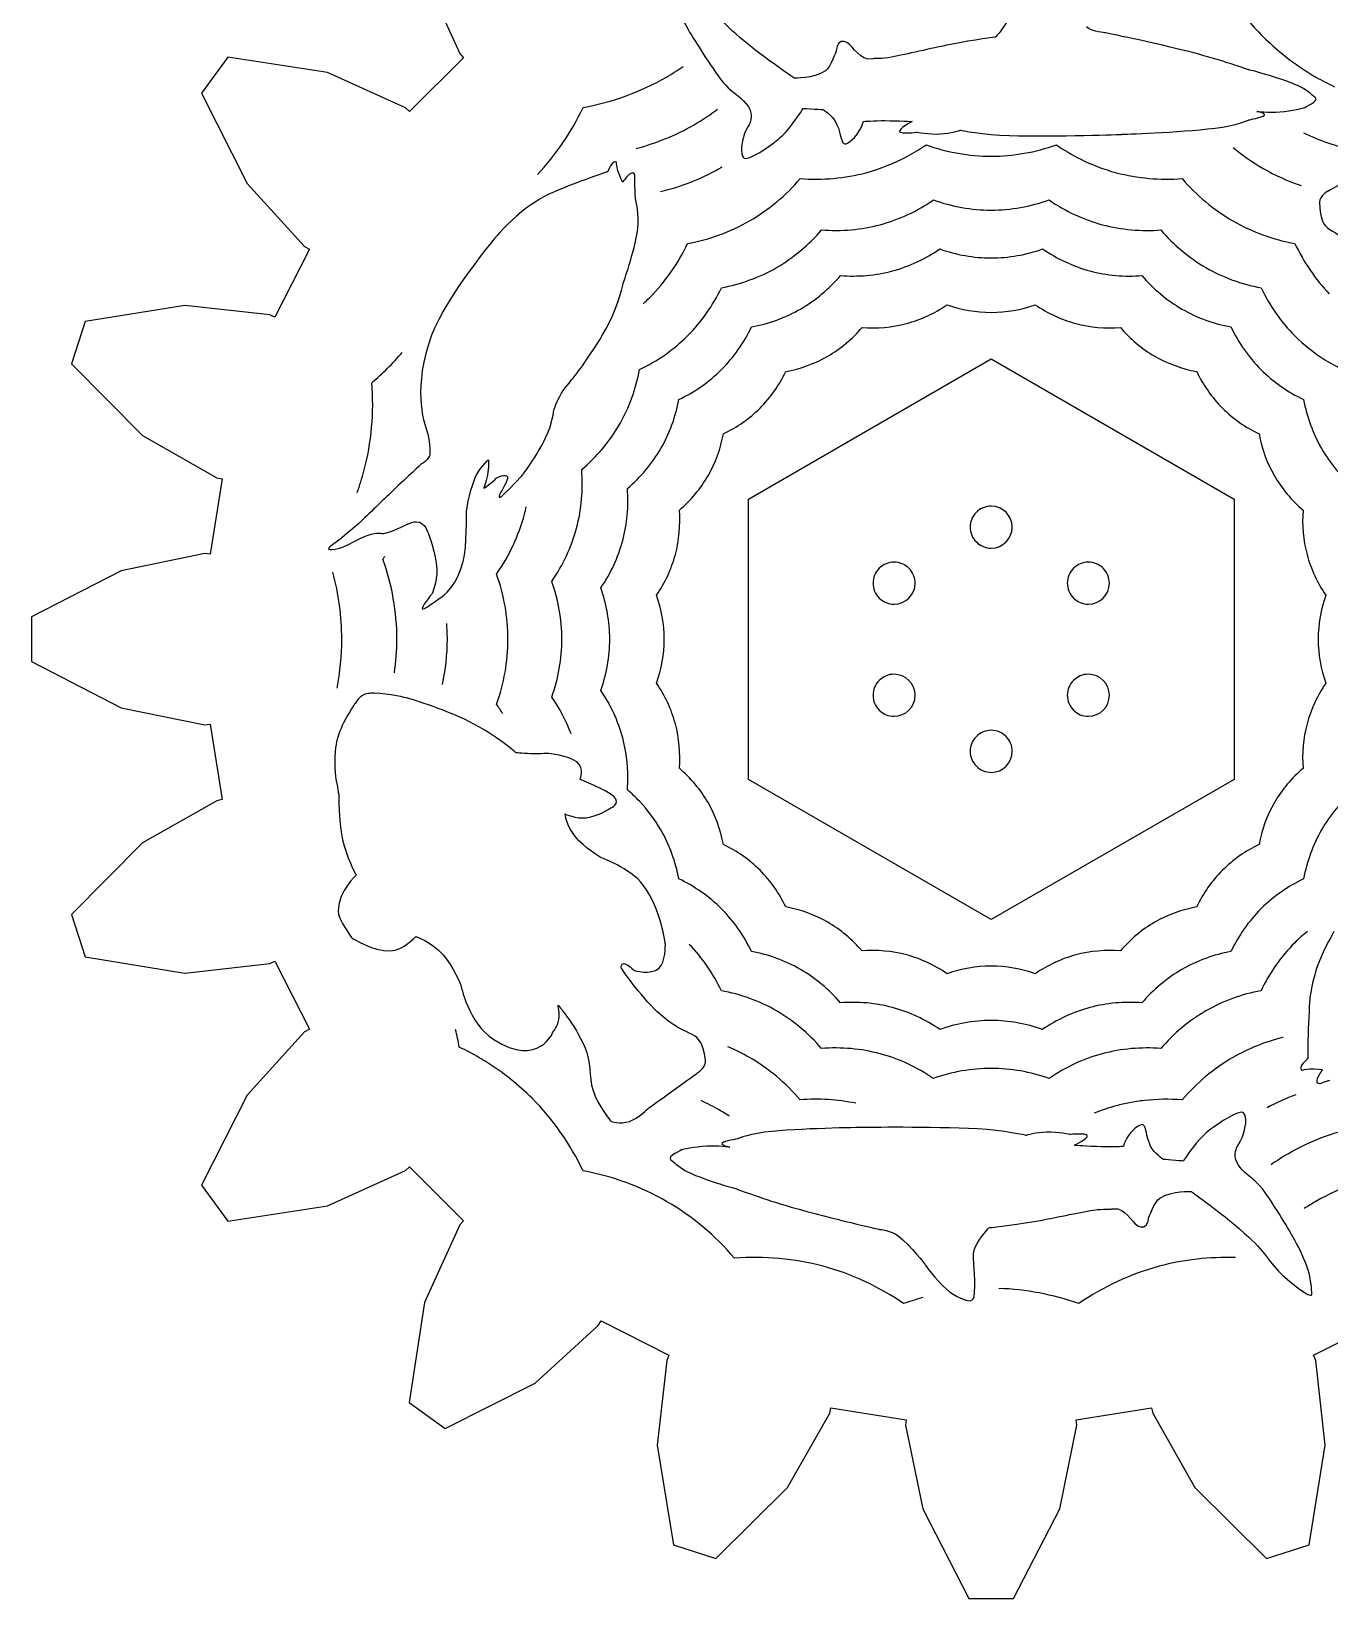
# Model space of a CAD drawing. Extents: x 39 to 360, y -214 to 103.
# Drawn here: x 67.6 to 160.2, y -213.8 to -102 of the extents above; entities that cross this region are included whole.
import ezdxf

# ---------------------------------------------------------------- set-up
doc = ezdxf.new("R2010")
doc.units = 0
doc.layers.add('Cogs_-_Cut', color=7, linetype='CONTINUOUS')
doc.layers.add('Cogs_-_Etch', color=7, linetype='CONTINUOUS')

msp = doc.modelspace()

# ---------------------------------------------------------------- linework, layer by layer
at = {"layer": 'Cogs_-_Cut', "color": 7}
for p, q in [((95.677742, -97.992745), (98.196798, -103.545687)), ((81.655378, -103.805862), (79.78841, -106.376179)), ((88.769912, -104.900574), (81.655378, -103.805862)), ((98.460278, -103.836729), (94.613897, -107.68311)), ((98.196798, -103.545687), (98.460278, -103.836729)), ((94.322855, -107.419631), (88.769912, -104.900574)), ((79.78841, -106.376179), (83.027904, -112.8039)), ((94.613897, -107.68311), (94.322855, -107.419631)), ((83.027904, -112.8039), (87.138868, -117.306778)), ((87.138868, -117.306778), (87.480069, -117.501907)), ((87.480069, -117.501907), (85.010075, -122.348743)), ((78.592827, -121.508692), (71.488213, -122.665693)), ((84.652335, -122.187789), (78.592827, -121.508692)), ((71.488213, -122.665693), (70.506497, -125.687454)), ((85.010075, -122.348743), (84.652335, -122.187789)), ((70.506497, -125.687454), (75.573819, -130.799425)), ((118.789648, -135.333169), (136.110486, -125.333023)), ((136.110486, -125.333023), (153.430772, -135.333169)), ((136.110486, -125.333023), (136.110486, -125.333023)), ((75.573819, -130.799425), (80.875409, -133.811266)), ((81.259604, -133.891742), (80.408529, -139.264991)), ((80.875409, -133.811266), (81.259604, -133.891742)), ((118.789648, -155.332915), (118.789648, -135.333169)), ((136.110486, -135.833123), (136.110486, -135.833123)), ((153.430772, -135.333169), (153.430772, -155.332915)), ((80.018269, -139.221994), (74.045298, -140.448447)), ((80.408529, -139.264991), (80.018269, -139.221994)), ((74.045298, -140.448447), (67.646242, -143.744715)), ((129.182261, -139.83274), (129.182261, -139.83274)), ((143.038711, -139.83274), (143.038711, -139.83274)), ((67.646242, -143.744715), (67.646242, -146.921369)), ((67.646242, -146.921369), (74.045298, -150.217637)), ((129.182261, -147.833079), (129.182261, -147.833079)), ((143.038711, -147.833079), (143.038711, -147.833079)), ((74.045298, -150.217637), (80.018269, -151.44409)), ((80.018269, -151.44409), (80.408529, -151.401097)), ((80.408529, -151.401097), (81.259604, -156.774342)), ((136.110486, -151.832699), (136.110486, -151.832699)), ((136.110486, -165.333061), (118.789648, -155.332915)), ((153.430772, -155.332915), (136.110486, -165.333061)), ((80.875409, -156.854821), (75.573819, -159.86666)), ((81.259604, -156.774342), (80.875409, -156.854821)), ((75.573819, -159.86666), (70.506497, -164.97863)), ((70.506497, -164.97863), (71.488213, -168.000392)), ((71.488213, -168.000392), (78.592827, -169.157393)), ((78.592827, -169.157393), (84.652335, -168.477745)), ((84.652335, -168.477745), (85.010075, -168.316791)), ((85.010075, -168.316791), (87.480069, -173.164178)), ((87.480069, -173.164178), (87.138868, -173.359306)), ((87.138868, -173.359306), (83.027904, -177.86219)), ((83.027904, -177.86219), (79.78841, -184.289914)), ((88.769912, -185.765513), (94.322855, -183.246454)), ((94.322855, -183.246454), (94.613897, -182.982971)), ((94.613897, -182.982971), (98.460278, -186.82935)), ((79.78841, -184.289914), (81.655378, -186.860225)), ((81.655378, -186.860225), (88.769912, -185.765513)), ((98.196798, -187.120405), (95.677742, -192.673353)), ((98.460278, -186.82935), (98.196798, -187.120405)), ((95.677742, -192.673353), (94.58303, -199.787865)), ((103.581067, -198.415362), (108.083945, -194.303836)), ((108.083945, -194.303836), (108.279077, -193.963194)), ((108.279077, -193.963194), (113.12591, -196.432638)), ((159.094509, -196.432638), (163.941345, -193.963194)), ((112.965507, -196.790919), (112.285859, -202.850428)), ((113.12591, -196.432638), (112.965507, -196.790919)), ((159.254912, -196.790919), (159.094509, -196.432638)), ((159.934563, -202.850428), (159.254912, -196.790919)), ((97.153346, -201.65485), (103.581067, -198.415362)), ((94.58303, -199.787865), (97.153346, -201.65485)), ((124.588434, -200.567843), (124.668909, -200.183654)), ((124.668909, -200.183654), (130.042158, -201.034187)), ((142.178264, -201.034187), (147.55151, -200.183654)), ((147.55151, -200.183654), (147.631988, -200.567843)), ((121.576592, -205.869444), (124.588434, -200.567843)), ((130.042158, -201.034187), (129.999161, -201.42498)), ((142.221258, -201.42498), (142.178264, -201.034187)), ((147.631988, -200.567843), (150.643827, -205.869444)), ((129.999161, -201.42498), (131.225617, -207.397395)), ((140.994805, -207.397395), (142.221258, -201.42498)), ((112.285859, -202.850428), (113.44286, -209.955034)), ((158.777562, -209.955034), (159.934563, -202.850428)), ((116.464622, -210.936744), (121.576592, -205.869444)), ((150.643827, -205.869444), (155.755797, -210.936744)), ((131.225617, -207.397395), (134.521883, -213.797009)), ((137.698536, -213.797009), (140.994805, -207.397395)), ((113.44286, -209.955034), (116.464622, -210.936744)), ((155.755797, -210.936744), (158.777562, -209.955034)), ((134.521883, -213.797009), (137.698536, -213.797009))]:
    msp.add_line(p, q, dxfattribs=at)
for points in [[(135.049612, -136.272267), (134.768224, -136.553553), (134.610115, -136.935108), (134.610077, -137.332979)], [(136.110486, -135.833123), (135.712615, -135.833015), (135.331001, -135.990982), (135.049612, -136.272267)], [(137.610342, -137.332979), (137.610262, -136.504665), (136.938801, -135.833203), (136.110486, -135.833123)], [(134.610077, -137.332979), (134.610115, -137.73085), (134.768222, -138.112407), (135.049611, -138.393693)], [(136.110486, -138.832838), (136.938802, -138.832758), (137.610264, -138.161295), (137.610342, -137.332979)], [(135.049611, -138.393693), (135.331, -138.674978), (135.712615, -138.832946), (136.110486, -138.832838)], [(128.121193, -140.272081), (127.839789, -140.553485), (127.681746, -140.935183), (127.681855, -141.333149)], [(129.182261, -139.83274), (128.784295, -139.832632), (128.402597, -139.990676), (128.121193, -140.272081)], [(130.242974, -140.272274), (129.961688, -139.990885), (129.580132, -139.832777), (129.182261, -139.83274)], [(130.682119, -141.333149), (130.682228, -140.935278), (130.52426, -140.553663), (130.242974, -140.272274)], [(141.977642, -140.27208), (141.696237, -140.553484), (141.538194, -140.935182), (141.538302, -141.333149)], [(143.038711, -139.83274), (142.640745, -139.832631), (142.259047, -139.990675), (141.977642, -140.27208)], [(144.099423, -140.272275), (143.818138, -139.990886), (143.436582, -139.832778), (143.038711, -139.83274)], [(144.538567, -141.333149), (144.538676, -140.935278), (144.380708, -140.553664), (144.099423, -140.272275)], [(127.681855, -141.333149), (127.681893, -141.731019), (127.840001, -142.112575), (128.121389, -142.39386)], [(129.182261, -142.833005), (130.010576, -142.832927), (130.68204, -142.161465), (130.682119, -141.333149)], [(141.538302, -141.333149), (141.538341, -141.73102), (141.696449, -142.112575), (141.977838, -142.393861)], [(143.038711, -142.833005), (143.867026, -142.832925), (144.538488, -142.161464), (144.538567, -141.333149)], [(128.121389, -142.39386), (128.402777, -142.675145), (128.784391, -142.833113), (129.182261, -142.833005)], [(141.977838, -142.393861), (142.259227, -142.675146), (142.640841, -142.833113), (143.038711, -142.833005)], [(128.121389, -148.272225), (127.840001, -148.55351), (127.681893, -148.935065), (127.681855, -149.332935)], [(129.182261, -147.833079), (128.784391, -147.832972), (128.402777, -147.99094), (128.121389, -148.272225)], [(130.682119, -149.332935), (130.68204, -148.50462), (130.010576, -147.833157), (129.182261, -147.833079)], [(141.977838, -148.272224), (141.696449, -148.553509), (141.538341, -148.935065), (141.538302, -149.332935)], [(143.038711, -147.833079), (142.640841, -147.832971), (142.259227, -147.990939), (141.977838, -148.272224)], [(144.538567, -149.332935), (144.538488, -148.504621), (143.867026, -147.833159), (143.038711, -147.833079)], [(127.681855, -149.332935), (127.681892, -149.730806), (127.84, -150.112362), (128.121388, -150.393648)], [(129.182261, -150.832794), (130.010578, -150.832716), (130.682041, -150.161252), (130.682119, -149.332935)], [(141.538302, -149.332935), (141.53834, -149.730807), (141.696448, -150.112363), (141.977837, -150.393649)], [(143.038711, -150.832794), (143.867027, -150.832715), (144.538489, -150.161251), (144.538567, -149.332935)], [(128.121388, -150.393648), (128.402776, -150.674934), (128.78439, -150.832902), (129.182261, -150.832794)], [(141.977837, -150.393649), (142.259226, -150.674935), (142.64084, -150.832903), (143.038711, -150.832794)], [(136.110486, -151.832699), (135.71252, -151.83259), (135.330823, -151.990634), (135.049418, -152.272038)], [(137.171197, -152.272233), (136.889912, -151.990845), (136.508356, -151.832737), (136.110486, -151.832699)], [(135.049418, -152.272038), (134.768013, -152.553442), (134.609969, -152.935139), (134.610077, -153.333105)], [(137.610342, -153.333105), (137.61045, -152.935235), (137.452482, -152.553622), (137.171197, -152.272233)], [(134.610077, -153.333105), (134.610115, -153.730976), (134.768222, -154.112533), (135.049611, -154.393819)], [(136.110486, -154.832964), (136.938802, -154.832884), (137.610264, -154.161421), (137.610342, -153.333105)], [(135.049611, -154.393819), (135.331, -154.675104), (135.712615, -154.833072), (136.110486, -154.832964)]]:
    msp.add_open_spline(points, degree=3, dxfattribs=at)
at = {"layer": 'Cogs_-_Etch', "color": 7}
for p, q in [((109.291724, -111.273172), (109.291659, -111.273175)), ((109.868231, -119.899695), (109.868795, -119.899695)), ((132.968774, -121.461913), (132.968774, -121.461913)), ((92.095396, -149.188432), (92.095396, -149.188519)), ((153.966003, -179.08743), (153.966003, -179.087542))]:
    msp.add_line(p, q, dxfattribs=at)
for points in [[(117.883452, -102.138434), (116.616621, -101.020239), (116.200823, -100.108497), (115.247539, -99.336608)], [(113.591687, -99.883414), (113.992519, -101.019056), (114.72168, -102.20899), (114.72168, -102.20899)], [(137.367809, -100.959936), (137.065645, -101.650351), (136.438459, -102.362228), (136.438459, -102.362228)], [(144.229895, -102.059059), (144.229895, -102.059059), (143.397083, -102.005237), (142.909183, -101.643995)], [(154.411082, -101.154102), (155.213346, -102.098079), (156.109949, -102.961671), (157.082276, -103.729315)], [(114.72168, -102.20899), (114.72168, -102.20899), (115.881475, -104.124881), (116.811888, -105.373519)], [(122.067726, -105.295795), (122.067726, -105.295795), (119.595361, -103.646187), (117.883452, -102.138434)], [(125.404784, -102.686894), (125.096626, -102.753857), (125.055864, -103.327959), (125.055864, -103.327959)], [(127.017639, -103.848306), (126.33108, -103.493792), (126.022044, -102.553722), (125.404784, -102.686894)], [(133.205581, -102.893049), (131.751389, -103.17855), (130.093288, -103.603083), (129.008076, -103.795389)], [(136.438459, -102.362228), (136.438459, -102.362228), (134.963591, -102.548444), (133.205581, -102.893049)], [(150.558398, -103.498836), (147.59342, -102.733827), (144.229895, -102.059059), (144.229895, -102.059059)], [(125.055864, -103.327959), (125.055864, -103.327959), (124.689215, -104.503849), (124.281957, -104.77159)], [(127.754064, -103.894607), (127.754061, -103.894607), (127.344946, -104.017896), (127.017639, -103.848306)], [(129.008076, -103.795389), (128.255906, -103.927847), (127.754064, -103.894607), (127.754064, -103.894607)], [(154.464309, -104.697727), (154.464309, -104.697727), (152.471899, -103.992657), (150.558398, -103.498836)], [(157.082276, -103.729315), (157.775168, -104.27635), (158.506513, -104.774661), (159.269574, -105.218613)], [(112.950848, -105.218613), (113.355848, -104.983014), (113.751913, -104.732105), (114.138038, -104.466725)], [(124.281957, -104.77159), (123.399891, -105.353603), (122.067726, -105.295795), (122.067726, -105.295795)], [(158.008625, -105.834885), (156.528863, -105.193394), (154.464309, -104.697727), (154.464309, -104.697727)], [(107.001643, -107.391888), (109.088572, -107.010953), (111.109783, -106.272592), (112.950848, -105.218613)], [(116.811888, -105.373519), (117.287517, -106.009815), (117.865813, -106.416418), (117.865813, -106.416418)], [(159.222951, -106.665016), (158.928136, -106.4627), (158.55558, -106.071297), (158.008625, -105.834885)], [(159.269574, -105.218613), (159.699571, -105.465137), (160.139417, -105.69444), (160.587648, -105.905988)], [(117.865813, -106.416418), (117.865813, -106.416418), (118.614563, -106.938024), (118.885008, -107.510029)], [(158.434162, -107.410258), (158.434162, -107.410258), (159.564832, -106.895598), (159.222951, -106.665016)], [(103.743924, -112.179269), (105.06815, -110.764365), (106.171853, -109.143229), (107.001643, -107.391888)], [(114.916114, -108.622654), (115.497269, -108.28458), (116.058323, -107.912055), (116.595723, -107.508048)], [(118.885008, -107.510029), (119.1195, -108.004985), (118.879504, -108.561747), (118.879504, -108.561747)], [(121.573293, -109.006577), (122.138956, -108.338938), (122.704939, -107.450497), (122.704939, -107.450497)], [(122.704939, -107.450497), (122.704939, -107.450497), (123.140958, -107.479535), (123.500343, -107.50231)], [(123.500343, -107.50231), (123.841648, -107.524211), (124.107231, -107.537588), (124.107231, -107.537588)], [(124.107231, -107.537588), (124.107231, -107.537588), (124.766657, -107.929581), (125.037683, -108.462529)], [(125.037683, -108.462529), (125.59963, -109.566676), (125.230444, -110.603992), (126.359497, -109.528578)], [(126.359497, -109.528578), (126.772289, -109.134619), (126.988985, -108.382601), (126.988985, -108.382601)], [(126.988985, -108.382601), (126.988985, -108.382601), (127.79147, -108.325801), (128.547269, -108.32693)], [(128.547269, -108.32693), (129.50733, -108.330232), (130.467154, -108.39087), (130.467154, -108.39087)], [(130.467154, -108.39087), (130.467154, -108.39087), (129.488274, -108.912024), (129.570325, -109.106349)], [(152.073689, -108.868774), (153.587075, -108.695069), (154.492974, -108.275667), (154.492974, -108.275667)], [(154.492974, -108.275667), (154.492974, -108.275667), (155.46217, -108.087608), (155.587686, -107.950448)], [(155.587686, -107.950448), (155.73666, -107.788704), (155.046392, -107.66988), (155.046392, -107.66988)], [(155.046392, -107.66988), (155.046392, -107.66988), (155.888312, -107.761912), (156.69177, -107.700749)], [(156.69177, -107.700749), (157.578261, -107.631712), (158.434162, -107.410258), (158.434162, -107.410258)], [(110.793138, -110.315693), (112.233002, -109.932986), (113.623104, -109.362874), (114.916114, -108.622654)], [(118.522869, -109.241395), (118.36045, -109.706426), (118.293563, -110.245158), (118.293563, -110.245158)], [(118.879504, -108.561747), (118.879504, -108.561747), (118.651545, -108.87509), (118.522869, -109.241395)], [(120.660482, -109.862614), (120.660482, -109.862614), (121.132642, -109.528214), (121.573293, -109.006577)], [(129.570325, -109.106349), (129.651921, -109.290925), (130.794574, -109.1521), (130.794574, -109.1521)], [(130.794574, -109.1521), (130.794574, -109.1521), (131.644853, -109.314696), (132.489561, -109.277776)], [(132.489561, -109.277776), (133.206792, -109.244502), (133.934849, -109.008782), (133.934849, -109.008782)], [(133.934849, -109.008782), (133.934849, -109.008782), (135.549956, -109.345586), (137.406403, -109.393532)], [(137.406403, -109.393532), (140.811809, -109.480584), (145.455798, -109.303131), (145.455798, -109.303131)], [(145.455798, -109.303131), (145.455798, -109.303131), (149.412647, -109.170723), (152.073689, -108.868774)], [(158.38277, -109.190753), (159.512316, -109.735284), (160.701584, -110.156009), (161.92235, -110.442597)], [(118.293563, -110.245158), (118.293563, -110.245158), (118.260447, -111.089507), (118.611613, -111.032845)], [(118.611613, -111.032845), (119.311812, -110.92073), (120.660482, -109.862614), (120.660482, -109.862614)], [(130.128326, -110.871855), (130.589587, -110.624662), (131.036974, -110.351606), (131.467499, -110.054076)], [(131.467499, -110.054076), (132.9542, -110.585055), (134.531546, -110.861201), (136.11021, -110.866882)], [(136.11021, -110.866882), (137.690087, -110.861717), (139.268705, -110.585456), (140.756561, -110.054076)], [(140.756561, -110.054076), (141.299822, -110.429686), (141.869959, -110.766323), (142.460949, -111.061183)], [(153.358554, -110.234879), (154.0309, -110.794373), (154.749768, -111.297959), (155.50581, -111.737831)], [(109.073927, -111.380662), (108.920418, -111.543631), (108.754223, -111.971565), (108.754223, -111.971565)], [(109.291659, -111.273175), (109.233408, -111.272046), (109.154996, -111.293212), (109.073927, -111.380662)], [(109.387634, -111.296878), (109.387634, -111.296878), (109.349975, -111.274188), (109.291724, -111.273172)], [(109.476932, -111.874551), (109.406868, -111.649684), (109.387634, -111.296878), (109.387634, -111.296878)], [(112.524317, -113.391986), (113.990628, -113.044985), (115.406884, -112.486482), (116.714611, -111.737831)], [(116.714611, -111.737831), (116.784586, -111.697126), (116.854238, -111.655874), (116.923566, -111.614085)], [(127.189938, -112.04122), (128.2095, -111.764467), (129.197176, -111.370863), (130.128326, -110.871855)], [(142.460949, -111.061183), (143.282554, -111.471106), (144.144458, -111.800292), (145.030478, -112.04122)], [(155.50581, -111.737831), (156.367861, -112.232058), (157.277161, -112.643632), (158.216947, -112.966418)], [(106.770399, -112.678774), (105.678701, -113.095046), (104.596407, -113.553553), (104.596407, -113.553553)], [(108.754223, -111.971565), (108.754223, -111.971565), (107.750144, -112.306548), (106.770399, -112.678774)], [(109.824195, -112.715706), (109.824195, -112.715706), (109.608391, -112.29402), (109.476932, -111.874551)], [(110.397462, -112.087871), (110.184669, -112.205304), (109.824198, -112.715706), (109.824195, -112.715706)], [(110.697323, -112.239456), (110.697323, -112.239456), (110.620756, -111.968474), (110.397462, -112.087871)], [(110.695065, -112.987454), (110.686881, -112.67745), (110.697323, -112.239456), (110.697323, -112.239456)], [(118.877472, -115.484125), (120.243078, -114.689712), (121.472175, -113.661339), (122.495062, -112.45732)], [(122.495062, -112.45732), (124.068513, -112.585553), (125.663576, -112.44414), (127.189938, -112.04122)], [(145.030478, -112.04122), (146.557478, -112.445255), (148.153394, -112.587458), (149.727776, -112.459747)], [(149.727776, -112.459747), (150.750137, -113.662697), (151.978391, -114.690214), (153.34295, -115.484125)], [(162.069969, -112.310011), (161.075251, -112.854387), (160.138511, -113.352359), (160.138511, -113.352359)], [(104.596407, -113.553553), (104.596407, -113.553553), (103.527804, -114.090856), (102.630772, -114.818041)], [(110.739716, -113.936647), (110.739716, -113.936647), (110.706411, -113.481823), (110.695065, -112.987454)], [(110.90122, -116.028509), (111.035702, -115.103689), (110.739716, -113.936647), (110.739716, -113.936647)], [(128.184664, -115.753681), (129.539266, -115.385982), (130.830526, -114.786133), (131.985221, -113.98813)], [(131.985221, -113.98813), (133.306134, -114.459898), (134.707588, -114.705248), (136.11021, -114.7103)], [(136.11021, -114.7103), (137.513909, -114.7057), (138.916492, -114.460257), (140.238432, -113.98813)], [(140.238432, -113.98813), (141.392142, -114.785806), (142.682279, -115.385643), (144.035752, -115.753681)], [(160.138511, -113.352359), (160.138511, -113.352359), (159.51088, -113.702741), (159.531623, -114.146109)], [(102.630772, -114.818041), (101.611049, -115.644594), (100.74286, -116.675636), (100.74286, -116.675636)], [(159.531623, -114.146109), (159.645096, -116.765817), (160.351035, -115.410812), (162.5374, -118.027768)], [(109.868795, -119.899695), (109.868795, -119.899695), (110.643233, -117.794537), (110.90122, -116.028509)], [(114.450701, -117.101238), (116.003572, -116.817791), (117.507546, -116.268384), (118.877472, -115.484125)], [(120.799143, -118.812657), (122.01247, -118.106833), (123.104506, -117.193136), (124.01333, -116.123384)], [(124.01333, -116.123384), (125.411315, -116.237317), (126.828513, -116.111671), (128.184664, -115.753681)], [(144.035752, -115.753681), (145.39247, -116.112665), (146.810425, -116.23901), (148.20924, -116.12554)], [(148.20924, -116.12554), (149.117598, -117.194344), (150.20888, -118.107279), (151.421279, -118.812657)], [(153.34295, -115.484125), (154.713745, -116.270023), (156.219009, -116.820695), (157.773359, -117.104876)], [(100.74286, -116.675636), (100.74286, -116.675636), (97.284718, -120.773974), (96.197539, -123.63032)], [(111.739319, -120.961471), (112.852968, -119.840648), (113.77418, -118.529102), (114.450701, -117.101238)], [(157.773359, -117.104876), (158.396796, -118.420723), (159.228031, -119.637787), (160.226192, -120.697842)], [(129.068466, -119.052156), (130.272011, -118.725461), (131.419278, -118.192502), (132.44521, -117.483489)], [(132.44521, -117.483489), (133.618825, -117.902648), (134.864001, -118.120636), (136.11021, -118.125127)], [(136.11021, -118.125127), (137.357378, -118.121034), (138.603555, -117.902964), (139.77808, -117.483489)], [(139.77808, -117.483489), (140.803142, -118.192208), (141.94941, -118.725159), (143.15195, -119.052156)], [(116.866015, -120.249441), (118.245723, -119.997603), (119.581986, -119.509463), (120.799143, -118.812657)], [(122.506526, -121.770015), (123.584549, -121.142901), (124.554813, -120.331091), (125.36229, -119.380632)], [(125.36229, -119.380632), (126.604381, -119.481856), (127.863541, -119.370218), (129.068466, -119.052156)], [(143.15195, -119.052156), (144.357375, -119.371109), (145.617212, -119.483363), (146.86004, -119.382548)], [(146.86004, -119.382548), (147.667108, -120.332166), (148.636694, -121.143296), (149.713896, -121.770015)], [(151.421279, -118.812657), (152.639212, -119.510922), (153.976618, -120.000186), (155.357635, -120.252679)], [(108.80714, -122.860271), (109.572721, -121.402745), (109.868228, -119.899695), (109.868231, -119.899695)], [(114.456989, -123.679212), (115.446452, -122.683374), (116.264938, -121.518081), (116.866015, -120.249441)], [(155.357635, -120.252679), (155.958057, -121.519941), (156.775404, -122.684082), (157.763427, -123.679212)], [(111.28018, -121.39687), (111.436506, -121.255253), (111.589611, -121.110078), (111.739319, -120.961471)], [(119.011991, -123.046583), (120.237845, -122.822826), (121.425098, -122.389118), (122.506526, -121.770015)], [(130.074413, -122.806488), (131.106026, -122.526464), (132.089401, -122.069639), (132.968774, -121.461913)], [(132.968774, -121.461913), (133.974733, -121.821193), (135.042029, -122.008042), (136.110212, -122.011888)], [(136.110212, -122.011888), (137.179217, -122.008389), (138.247374, -121.821464), (139.254111, -121.461913)], [(139.254111, -121.461913), (140.13274, -122.069388), (141.115254, -122.526204), (142.146009, -122.806488)], [(149.713896, -121.770015), (150.796015, -122.390419), (151.984284, -122.82512), (153.211299, -123.049458)], [(106.294702, -126.698936), (106.294702, -126.698936), (107.814951, -124.749514), (108.80714, -122.860271)], [(126.89768, -123.088041), (127.962333, -123.174805), (129.041615, -123.079123), (130.074413, -122.806488)], [(142.146009, -122.806488), (143.179233, -123.079879), (144.259097, -123.176097), (145.324381, -123.089684)], [(96.197539, -123.63032), (94.800434, -127.299511), (95.698688, -129.931811), (95.698688, -129.931811)], [(111.02938, -126.085007), (112.297018, -125.484689), (113.46154, -124.667328), (114.456989, -123.679212)], [(116.871603, -126.093888), (117.750728, -125.209099), (118.477944, -124.173753), (119.011991, -123.046583)], [(124.449874, -125.136091), (125.373898, -124.598562), (126.205553, -123.902723), (126.89768, -123.088041)], [(145.324381, -123.089684), (146.016156, -123.903644), (146.847233, -124.598901), (147.770551, -125.136091)], [(153.211299, -123.049458), (153.744763, -124.175401), (154.470969, -125.209731), (155.348813, -126.093888)], [(157.763427, -123.679212), (158.414901, -124.326356), (159.138866, -124.900331), (159.916822, -125.388152)], [(91.930533, -127.029661), (92.708047, -126.369346), (93.431083, -125.645048), (94.090953, -124.867156)], [(121.454548, -126.230295), (122.505284, -126.038502), (123.522932, -125.666751), (124.449874, -125.136091)], [(147.770551, -125.136091), (148.698085, -125.667865), (149.716606, -126.040469), (150.768335, -126.232759)], [(109.590431, -130.021363), (110.288327, -128.803354), (110.777223, -127.465954), (111.02938, -126.085007)], [(113.826217, -128.231403), (114.952501, -127.698031), (115.987158, -126.971817), (116.871603, -126.093888)], [(119.619923, -128.842278), (120.373462, -128.083885), (120.996792, -127.196443), (121.454548, -126.230295)], [(150.768335, -126.232759), (151.225591, -127.197857), (151.848055, -128.084427), (152.600496, -128.842278)], [(155.348813, -126.093888), (156.233393, -126.972587), (157.268395, -127.699465), (158.395159, -128.233319)], [(159.916822, -125.388152), (160.327763, -125.645832), (160.753769, -125.879476), (161.192117, -126.08716)], [(91.369673, -133.344076), (91.91233, -131.291279), (92.102886, -129.145952), (91.930533, -127.029661)], [(105.466224, -127.785379), (105.771493, -127.281849), (106.294702, -126.698936), (106.294702, -126.698936)], [(104.924931, -128.946791), (104.924931, -128.946791), (105.093369, -128.396037), (105.466224, -127.785379)], [(112.547727, -131.728808), (113.167801, -130.646621), (113.602177, -129.458358), (113.826217, -128.231403)], [(158.395159, -128.233319), (158.619111, -129.459558), (159.053152, -130.647146), (159.672686, -131.728808)], [(104.327412, -130.965893), (104.790282, -130.007836), (104.924931, -128.946791), (104.924931, -128.946791)], [(117.009585, -130.67444), (117.974974, -130.217262), (118.861826, -129.594793), (119.619923, -128.842278)], [(152.600496, -128.842278), (153.358712, -129.595453), (154.245858, -130.218493), (155.211659, -130.676082)], [(95.698688, -129.931811), (95.698688, -129.931811), (96.150249, -131.261137), (96.072966, -132.128957)], [(106.902239, -133.23233), (107.971328, -132.324387), (108.884633, -131.233471), (109.590431, -130.021363)], [(115.913733, -133.672227), (116.445225, -132.744636), (116.817549, -131.726121), (117.009585, -130.67444)], [(155.211659, -130.676082), (155.403618, -131.727148), (155.775654, -132.745084), (156.306687, -133.672227)], [(102.682588, -133.608419), (102.682588, -133.608419), (103.695661, -132.280211), (104.327412, -130.965893)], [(110.159306, -134.58171), (111.109179, -133.775012), (111.920635, -132.805745), (112.547727, -131.728808)], [(159.672686, -131.728808), (160.29971, -132.807168), (161.11152, -133.777786), (162.06207, -134.585529)], [(95.435759, -132.857663), (95.435759, -132.857663), (94.537259, -133.679085), (93.43099, -134.734551)], [(96.072966, -132.128957), (96.034555, -132.540914), (95.435759, -132.857663), (95.435759, -132.857663)], [(99.278282, -133.869695), (99.570526, -133.160033), (100.235743, -132.519769), (100.235743, -132.519769)], [(100.235743, -132.519769), (100.235743, -132.519769), (100.286857, -132.910452), (100.205977, -133.422107)], [(90.882783, -134.871942), (91.066803, -134.369917), (91.229375, -133.86004), (91.369673, -133.344076)], [(98.686276, -136.278504), (98.686276, -136.278504), (98.830723, -134.954136), (99.278282, -133.869695)], [(100.205977, -133.422107), (100.126374, -133.930299), (99.913282, -134.56202), (99.913282, -134.56202)], [(99.913282, -134.56202), (99.913282, -134.56202), (100.182756, -134.386145), (100.44741, -134.169003)], [(100.44741, -134.169003), (100.61137, -134.038314), (100.823339, -133.823944), (100.823339, -133.823944)], [(100.823339, -133.823944), (100.823339, -133.823944), (101.515906, -133.47722), (101.59945, -133.740711)], [(101.59945, -133.740711), (101.674521, -133.978085), (101.140839, -134.825502), (101.140839, -134.825502)], [(101.223521, -135.100559), (101.5213, -134.867923), (102.682588, -133.608419), (102.682588, -133.608419)], [(106.531447, -137.406902), (106.890205, -136.049763), (107.016183, -134.631444), (106.902239, -133.23233)], [(113.866507, -136.117581), (114.680687, -135.426122), (115.376223, -134.595319), (115.913733, -133.672227)], [(156.306687, -133.672227), (156.844136, -134.596538), (157.539975, -135.428498), (158.354736, -136.120852)], [(93.43099, -134.734551), (92.650747, -135.478206), (91.780134, -136.356222), (90.993516, -137.069499)], [(101.140839, -134.825502), (101.140839, -134.825502), (100.782332, -135.452005), (101.223521, -135.100559)], [(109.829862, -138.290762), (110.148616, -137.084962), (110.260542, -135.824801), (110.159306, -134.58171)], [(98.443189, -139.787542), (98.728016, -138.691464), (98.686276, -136.278504), (98.686276, -136.278504)], [(100.831927, -140.686005), (101.729704, -139.387492), (102.404827, -137.935442), (102.81905, -136.412108)], [(102.81905, -136.412108), (102.8656, -136.236015), (102.908667, -136.059008), (102.94824, -135.881225)], [(113.584126, -139.296777), (113.857343, -138.263232), (113.953282, -137.183088), (113.866507, -136.117581)], [(158.354736, -136.120852), (158.268066, -137.18523), (158.363739, -138.264245), (158.636293, -139.296777)], [(90.993516, -137.069499), (89.783161, -138.163054), (88.876299, -138.793699), (88.876299, -138.793699)], [(92.712757, -137.797102), (92.712757, -137.797102), (93.085037, -137.730805), (93.6851, -137.486217)], [(93.6851, -137.486217), (94.112941, -137.31291), (94.720526, -136.935551), (95.111093, -136.944924)], [(95.111093, -136.944924), (95.764491, -136.962534), (95.994141, -137.88585), (95.994141, -137.88585)], [(104.765912, -141.204202), (105.563577, -140.050491), (106.163415, -138.76036), (106.531447, -137.406902)], [(89.632564, -138.832838), (90.106743, -138.710554), (91.003603, -138.142813), (91.680329, -137.905693)], [(91.680329, -137.905693), (92.292647, -137.688641), (92.712757, -137.797102), (92.712757, -137.797102)], [(95.994141, -137.88585), (95.994141, -137.88585), (96.497298, -139.188218), (96.559136, -140.344821)], [(108.261209, -141.66461), (108.969923, -140.639557), (109.502871, -139.493294), (109.829862, -138.290762)], [(88.876299, -138.793699), (88.876299, -138.793699), (88.623668, -139.094308), (89.632564, -138.832838)], [(92.722373, -139.617785), (92.764827, -139.556379), (92.806878, -139.494694), (92.84852, -139.432735)], [(93.720522, -145.33226), (93.714821, -143.38927), (93.375395, -141.447762), (92.722373, -139.617785)], [(97.170985, -142.105402), (97.170985, -142.105402), (98.006383, -141.473258), (98.443189, -139.787542)], [(112.23956, -142.188658), (112.847033, -141.310038), (113.303846, -140.327523), (113.584126, -139.296777)], [(158.636293, -139.296777), (158.916226, -140.328692), (159.373051, -141.312335), (159.980859, -142.191965)], [(89.789852, -145.332193), (89.785139, -143.718319), (89.569682, -142.105377), (89.15319, -140.546186)], [(96.559136, -140.344821), (96.607393, -141.269782), (96.217935, -142.09989), (96.217935, -142.09989)], [(101.643516, -145.332393), (101.638887, -143.752567), (101.362894, -142.173943), (100.831927, -140.686005)], [(105.486999, -145.332461), (105.482906, -143.9288), (105.237669, -142.526218), (104.765912, -141.204202)], [(108.901882, -145.332517), (108.898241, -144.085386), (108.680357, -142.839211), (108.261209, -141.66461)], [(96.217935, -142.09989), (96.217935, -142.09989), (95.311141, -143.181352), (95.560334, -143.17972)], [(95.560334, -143.17972), (95.789112, -143.18291), (97.170985, -142.105402), (97.170985, -142.105402)], [(112.788711, -145.332588), (112.785579, -144.263615), (112.598832, -143.19546), (112.23956, -142.188658)], [(159.980859, -142.191965), (159.621674, -143.197681), (159.434818, -144.264667), (159.430887, -145.332588)], [(97.317642, -145.33232), (97.316513, -144.95927), (97.302007, -144.586279), (97.274208, -144.214277)], [(89.447283, -148.834438), (89.670534, -147.681128), (89.785912, -146.506937), (89.789852, -145.332193)], [(93.542928, -147.733915), (93.658174, -146.938822), (93.717827, -146.135682), (93.720522, -145.33226)], [(96.968968, -148.568556), (97.196427, -147.505685), (97.313993, -146.419284), (97.317642, -145.33232)], [(100.831927, -149.975109), (101.362485, -148.488289), (101.638219, -146.911009), (101.643516, -145.332393)], [(104.765912, -149.457452), (105.237308, -148.136435), (105.482294, -146.735037), (105.486999, -145.332461)], [(108.261209, -148.99752), (108.680038, -147.823814), (108.897705, -146.578689), (108.901882, -145.332517)], [(112.23956, -148.474026), (112.598558, -147.468), (112.78513, -146.400742), (112.788711, -145.332588)], [(159.430887, -145.332588), (159.434386, -146.401598), (159.62131, -147.469749), (159.980859, -148.476478)], [(113.584126, -151.369174), (113.304193, -150.337299), (112.847363, -149.353656), (112.23956, -148.474026)], [(159.980859, -148.476478), (159.373302, -149.35533), (158.916489, -150.338154), (158.636293, -151.369174)], [(91.656075, -149.20836), (91.058176, -149.273279), (90.720664, -149.950294), (90.720664, -149.950294)], [(92.095396, -149.188519), (91.942655, -149.187673), (91.794787, -149.193458), (91.656075, -149.20836)], [(94.467827, -149.539003), (94.467827, -149.539003), (93.164581, -149.194711), (92.095396, -149.188432)], [(98.904558, -151.22407), (96.995014, -150.260843), (94.467827, -149.539003), (94.467827, -149.539003)], [(106.14993, -152.087636), (105.795818, -151.159847), (105.330464, -150.274482), (104.765912, -149.457452)], [(109.829862, -152.375181), (109.503275, -151.171314), (108.97031, -150.02375), (108.261209, -148.99752)], [(90.720664, -149.950294), (90.720664, -149.950294), (90.283758, -150.565064), (89.919198, -151.301876)], [(101.266411, -150.644295), (101.128028, -150.41714), (100.983138, -150.193947), (100.831927, -149.975109)], [(89.919198, -151.301876), (89.668172, -151.803715), (89.44019, -152.51124), (89.44019, -152.51124)], [(102.216811, -153.441055), (102.216811, -153.441055), (100.865525, -152.212079), (98.904558, -151.22407)], [(113.865683, -154.545879), (113.952443, -153.48123), (113.856764, -152.401941), (113.584126, -151.369174)], [(158.636293, -151.369174), (158.363169, -152.402449), (158.267233, -153.482319), (158.353912, -154.547555)], [(89.44019, -152.51124), (89.44019, -152.51124), (89.250847, -153.362699), (89.294118, -154.530343)], [(110.194494, -155.16118), (110.191954, -154.222046), (110.069562, -153.283205), (109.829862, -152.375181)], [(103.465864, -153.51051), (102.913716, -153.50385), (102.216811, -153.441055), (102.216811, -153.441055)], [(104.486716, -153.47854), (104.486716, -153.47854), (104.041826, -153.520727), (103.465864, -153.51051)], [(106.555424, -154.092593), (105.971636, -153.619764), (104.486716, -153.47854), (104.486716, -153.47854)], [(106.787487, -155.342197), (106.787487, -155.342197), (107.11675, -154.548825), (106.555424, -154.092593)], [(89.294118, -154.530343), (89.318953, -155.204354), (89.582955, -156.47062), (89.582955, -156.47062)], [(109.18803, -156.562588), (108.650354, -156.054024), (106.787487, -155.342197), (106.787487, -155.342197)], [(110.158344, -156.081312), (110.183292, -155.775281), (110.195301, -155.468215), (110.194494, -155.16118)], [(115.913733, -156.993716), (115.376212, -156.069673), (114.680371, -155.238001), (113.865683, -154.545879)], [(158.353912, -154.547555), (157.539662, -155.239245), (156.844119, -156.070333), (156.306687, -156.993716)], [(89.582955, -156.47062), (89.582955, -156.47062), (89.527278, -158.114034), (89.842577, -159.655543)], [(108.946047, -157.388861), (108.946047, -157.388861), (109.72977, -157.079292), (109.18803, -156.562588)], [(111.01806, -156.895588), (110.746365, -156.609002), (110.459306, -156.336994), (110.158344, -156.081312)], [(162.06111, -156.083287), (161.111153, -156.890234), (160.299691, -157.859831), (159.672686, -158.937133)], [(107.223498, -158.071264), (108.085314, -157.956907), (108.946047, -157.388861), (108.946047, -157.388861)], [(112.547727, -158.937133), (112.119193, -158.200437), (111.604405, -157.514067), (111.01806, -156.895588)], [(117.007945, -159.988207), (116.816059, -158.937765), (116.44431, -157.92041), (115.913733, -156.993716)], [(156.306687, -156.993716), (155.775279, -157.921037), (155.40296, -158.939286), (155.210832, -159.99066)], [(106.447937, -159.428908), (105.811156, -158.647423), (105.714823, -157.801168), (105.714823, -157.801168)], [(105.714823, -157.801168), (105.714823, -157.801168), (106.479727, -158.161388), (107.223498, -158.071264)], [(89.842577, -159.655543), (90.069633, -160.758197), (90.808308, -162.16357), (90.808308, -162.16357)], [(108.261988, -160.913332), (108.261988, -160.913332), (107.079184, -160.204025), (106.447937, -159.428908)], [(113.824306, -162.430694), (113.600439, -161.205161), (113.166734, -160.018253), (112.547727, -158.937133)], [(159.672686, -158.937133), (159.052714, -160.018975), (158.618343, -161.206939), (158.394194, -162.433558)], [(111.285954, -162.87676), (110.37007, -161.64725), (108.261988, -160.913332), (108.261988, -160.913332)], [(119.619923, -161.823651), (118.861594, -161.069829), (117.97415, -160.44622), (117.007945, -159.988207)], [(155.210832, -159.99066), (154.245383, -160.448091), (153.358528, -161.070843), (152.600496, -161.823651)], [(90.808308, -162.16357), (90.808308, -162.16357), (89.571299, -163.280767), (89.52563, -164.685381)], [(121.452087, -164.433193), (120.99483, -163.468078), (120.372367, -162.581516), (119.619923, -161.823651)], [(152.600496, -161.823651), (151.847031, -162.58179), (151.223709, -163.468972), (150.765868, -164.434824)], [(112.866842, -167.094108), (112.866839, -167.094108), (112.600568, -164.63744), (111.285954, -162.87676)], [(116.871603, -164.572024), (115.98689, -163.692574), (114.951541, -162.965014), (113.824306, -162.430694)], [(158.394194, -162.433558), (157.267842, -162.967218), (156.233182, -163.69376), (155.348813, -164.572024)], [(89.52563, -164.685381), (89.502403, -165.384708), (90.534905, -166.662591), (90.534905, -166.662591)], [(119.00912, -167.616476), (118.475656, -166.490511), (117.74945, -165.456212), (116.871603, -164.572024)], [(124.449874, -165.529022), (123.522286, -164.997553), (122.503763, -164.625217), (121.452087, -164.433193)], [(150.765868, -164.434824), (149.71509, -164.626851), (148.697436, -164.998916), (147.770551, -165.529838)], [(155.348813, -164.572024), (154.469773, -165.456508), (153.742568, -166.491567), (153.20842, -167.618387)], [(93.267829, -167.574301), (94.158923, -167.549663), (95.070854, -166.545734), (95.070854, -166.545734)], [(95.070854, -166.545734), (95.070854, -166.545734), (96.127158, -166.896093), (97.016093, -167.859278)], [(126.895219, -167.576265), (126.203761, -166.762071), (125.372963, -166.066523), (124.449874, -165.529022)], [(147.770551, -165.529838), (146.846586, -166.067107), (146.014931, -166.762692), (145.322739, -167.577081)], [(158.660998, -166.17863), (158.348906, -166.433181), (158.049194, -166.7029), (157.763427, -166.986695)], [(160.567356, -166.178074), (160.567356, -166.178074), (159.870445, -167.331432), (159.415316, -168.562632)], [(90.534905, -166.662591), (90.534905, -166.662591), (91.968475, -167.601959), (93.267829, -167.574301)], [(112.415947, -168.810042), (112.897274, -168.409007), (112.866842, -167.094108), (112.866842, -167.094108)], [(116.862784, -170.413251), (116.286353, -169.196605), (115.509985, -168.075051), (114.574608, -167.106797)], [(122.506526, -168.894951), (121.424344, -168.274892), (120.23607, -167.840504), (119.00912, -167.616476)], [(130.074413, -167.859455), (129.040927, -167.58596), (127.960775, -167.48977), (126.895219, -167.576265)], [(145.322739, -167.577081), (144.258041, -167.490588), (143.178759, -167.586422), (142.146009, -167.859455)], [(153.20842, -167.618387), (151.982517, -167.842412), (150.795259, -168.276473), (149.713896, -168.895908)], [(157.763427, -166.986695), (156.774061, -167.982191), (155.955582, -169.147156), (155.354395, -170.415401)], [(97.016093, -167.859278), (97.701156, -168.589886), (98.273966, -170.001852), (98.273966, -170.001852)], [(109.713889, -168.800669), (109.713889, -168.800669), (109.68815, -168.439388), (109.921147, -168.478208)], [(112.269324, -171.891327), (111.107341, -170.804092), (109.713889, -168.800669), (109.713889, -168.800669)], [(109.921147, -168.478208), (110.162032, -168.520987), (110.650404, -168.964381), (110.650404, -168.964381)], [(110.650404, -168.964381), (110.650404, -168.964381), (111.803922, -169.335455), (112.415947, -168.810042)], [(132.965492, -169.203214), (132.087053, -168.596109), (131.104835, -168.139575), (130.074413, -167.859455)], [(136.110212, -168.654032), (135.040977, -168.657927), (133.972531, -168.843841), (132.965492, -169.203214)], [(139.251653, -169.204033), (138.245692, -168.844736), (137.178398, -168.657888), (136.110212, -168.654032)], [(142.146009, -167.859455), (141.114399, -168.139496), (140.131024, -168.596307), (139.251653, -169.204033)], [(159.415316, -168.562632), (159.014871, -169.645744), (158.849218, -170.830333), (158.849218, -170.830333)], [(125.35942, -171.283392), (124.552721, -170.33348), (123.58346, -169.522024), (122.506526, -168.894951)], [(149.713896, -168.895908), (148.63594, -169.522715), (147.66568, -170.334206), (146.858124, -171.284352)], [(98.273966, -170.001852), (98.273966, -170.001852), (98.82041, -172.745162), (100.623246, -173.897306)], [(120.799143, -171.852211), (119.581137, -171.154304), (118.243725, -170.665396), (116.862784, -170.413251)], [(155.354395, -170.415401), (153.974628, -170.667547), (152.638362, -171.156082), (151.421279, -171.853256)], [(158.849218, -170.830333), (158.849218, -170.830333), (158.762604, -172.002692), (158.719131, -173.170246)], [(105.270543, -172.47406), (105.344395, -172.053577), (105.21046, -171.446037), (105.21046, -171.446037)], [(105.21046, -171.446037), (105.21046, -171.446037), (106.341621, -172.702378), (107.125934, -174.446313)], [(115.732608, -175.370619), (115.295559, -172.785125), (114.762963, -174.217346), (112.269324, -171.891327)], [(124.010101, -174.540406), (123.102156, -173.471292), (122.011242, -172.557964), (120.799143, -171.852211)], [(129.068466, -171.613762), (127.862736, -171.294681), (126.602563, -171.18247), (125.35942, -171.283392)], [(132.44138, -173.181506), (131.416538, -172.473185), (130.270623, -171.940603), (129.068466, -171.613762)], [(143.15195, -171.613762), (141.948411, -171.94049), (140.801141, -172.473439), (139.775212, -173.182466)], [(146.858124, -171.284352), (145.615982, -171.183429), (144.356822, -171.295076), (143.15195, -171.613762)], [(151.421279, -171.853256), (150.208031, -172.558726), (149.115994, -173.472082), (148.207078, -174.541479)], [(98.169956, -174.440697), (98.093352, -174.021343), (98.002313, -173.604614), (97.897182, -173.191497)], [(100.623246, -173.897306), (103.862697, -175.958065), (104.876975, -173.322928), (104.876975, -173.322928)], [(104.876975, -173.322928), (104.876975, -173.322928), (105.182306, -172.982935), (105.270543, -172.47406)], [(136.11021, -172.540749), (134.862773, -172.545264), (133.616257, -172.762209), (132.44138, -173.181506)], [(139.775212, -173.182466), (138.601594, -172.763281), (137.356421, -172.545264), (136.11021, -172.540749)], [(158.719131, -173.170246), (158.681389, -174.217629), (158.68661, -175.275877), (158.68661, -175.275877)], [(99.596163, -175.19392), (99.131876, -174.922507), (98.655931, -174.671047), (98.169956, -174.440697)], [(107.125934, -174.446313), (107.603332, -175.487488), (107.371089, -176.48836), (107.707464, -177.536421)], [(118.877472, -175.180599), (118.377211, -174.893946), (117.859054, -174.63862), (117.327149, -174.416144)], [(128.184664, -174.912234), (126.827607, -174.553106), (125.409269, -174.426812), (124.010101, -174.540406)], [(148.207078, -174.541479), (146.809039, -174.427884), (145.391844, -174.553332), (144.035752, -174.912234)], [(156.927104, -173.744681), (155.673713, -174.055182), (154.463456, -174.539926), (153.34295, -175.181813)], [(100.16821, -175.542154), (99.979613, -175.422689), (99.788893, -175.306583), (99.596163, -175.19392)], [(103.357773, -178.086162), (102.39136, -177.125477), (101.319364, -176.271303), (100.16821, -175.542154)], [(115.228799, -176.233824), (115.228799, -176.233824), (115.808117, -175.808007), (115.732608, -175.370619)], [(122.491432, -178.206191), (121.469528, -177.00288), (120.241698, -175.974914), (118.877472, -175.180599)], [(131.980912, -176.676772), (130.827441, -175.879522), (129.537703, -175.280082), (128.184664, -174.912234)], [(144.035752, -174.912234), (142.681156, -175.27997), (141.389893, -175.879805), (140.235201, -176.677844)], [(153.34295, -175.181813), (151.977431, -175.975788), (150.748334, -177.003783), (149.72534, -178.207376)], [(158.68661, -175.275877), (158.68661, -175.275877), (158.334665, -175.570941), (158.229653, -175.768666)], [(113.441206, -177.507662), (114.360847, -176.844271), (115.228799, -176.233824), (115.228799, -176.233824)], [(136.11021, -175.955553), (134.706208, -175.960069), (133.303241, -176.20484), (131.980912, -176.676772)], [(140.235201, -176.677844), (138.914285, -176.206025), (137.512831, -175.960633), (136.11021, -175.955553)], [(158.229653, -175.768666), (158.116123, -175.978385), (158.251694, -176.092798), (158.251694, -176.092798)], [(158.251694, -176.092798), (158.251694, -176.092798), (158.591704, -175.997294), (158.827162, -175.991367)], [(158.827162, -175.991367), (159.266628, -175.981207), (159.735565, -176.050352), (159.735565, -176.050352)], [(159.735565, -176.050352), (159.735565, -176.050352), (159.367751, -176.555783), (159.324909, -176.795023)], [(107.707464, -177.536421), (108.059587, -178.624331), (108.977464, -179.731348), (108.977464, -179.731348)], [(111.651963, -178.81184), (111.651963, -178.81184), (112.572938, -178.13572), (113.441206, -177.507662)], [(159.324909, -176.795023), (159.283578, -177.044733), (159.564688, -177.02986), (159.564688, -177.02986)], [(159.564688, -177.02986), (159.564688, -177.02986), (159.976244, -176.879154), (160.272448, -176.787318)], [(106.996749, -183.269116), (106.088555, -181.352263), (104.852241, -179.59145), (103.357773, -178.086162)], [(110.308099, -179.740097), (110.955822, -179.514601), (111.651963, -178.81184), (111.651963, -178.81184)], [(116.714611, -178.92676), (116.290779, -178.683908), (115.855533, -178.461009), (115.410863, -178.258853)], [(117.43931, -179.375663), (117.201885, -179.219481), (116.960213, -179.069762), (116.714611, -178.92676)], [(126.451668, -178.450793), (125.152139, -178.18192), (123.814171, -178.098805), (122.491432, -178.206191)], [(145.030478, -178.624698), (144.49138, -178.77103), (143.961194, -178.950044), (143.443568, -179.160017)], [(145.966541, -178.41131), (145.652196, -178.471564), (145.339923, -178.542712), (145.030478, -178.624698)], [(147.034177, -178.249258), (146.676389, -178.289474), (146.320154, -178.343492), (145.966541, -178.41131)], [(149.72534, -178.207376), (148.82972, -178.134619), (147.927111, -178.148871), (147.034177, -178.249258)], [(157.844888, -177.833488), (157.13695, -178.096378), (156.447882, -178.410096), (155.78505, -178.771905)], [(108.977464, -179.731348), (108.977464, -179.731348), (109.623586, -179.975526), (110.308099, -179.740097)], [(147.480404, -181.50407), (146.944983, -180.386724), (147.338909, -179.358448), (146.184496, -180.406593)], [(153.966003, -179.087542), (153.263329, -179.182905), (151.890126, -180.208698), (151.890126, -180.208698)], [(154.265314, -179.88228), (154.265314, -179.88228), (154.318422, -179.03917), (153.966003, -179.08743)], [(154.011754, -180.880528), (154.185233, -180.41949), (154.265314, -179.88228), (154.265314, -179.88228)], [(162.748663, -180.052884), (160.838738, -180.401908), (158.989039, -181.078197), (157.304308, -182.043256)], [(118.028971, -180.986898), (118.028971, -180.986898), (117.055296, -181.151518), (116.926541, -181.285658)], [(120.462034, -180.451692), (118.944932, -180.58919), (118.028971, -180.986898), (118.028971, -180.986898)], [(127.088194, -180.175509), (127.088194, -180.175509), (123.129528, -180.213355), (120.462034, -180.451692)], [(135.13704, -180.277504), (131.734684, -180.109159), (127.088194, -180.175509), (127.088194, -180.175509)], [(138.599223, -180.745485), (138.599223, -180.745485), (136.991812, -180.369763), (135.13704, -180.277504)], [(140.05002, -180.510676), (139.3322, -180.526763), (138.599223, -180.745485), (138.599223, -180.745485)], [(141.741703, -180.677131), (141.741703, -180.677131), (140.895369, -180.494025), (140.05002, -180.510676)], [(142.964298, -180.751553), (142.887133, -180.565089), (141.741703, -180.677131), (141.741703, -180.677131)], [(142.050934, -181.445509), (142.050934, -181.445509), (143.041683, -180.947782), (142.964298, -180.751553)], [(146.184496, -180.406593), (145.762413, -180.790584), (145.527999, -181.537147), (145.527999, -181.537147)], [(150.956368, -181.042693), (150.374923, -181.69663), (149.788341, -182.571209), (149.788341, -182.571209)], [(151.890126, -180.208698), (151.890126, -180.208698), (151.409349, -180.53173), (150.956368, -181.042693)], [(153.639131, -181.551342), (153.639131, -181.551371), (153.874368, -181.243636), (154.011754, -180.880528)], [(114.06849, -181.75807), (114.06849, -181.75807), (112.925784, -182.245327), (113.262063, -182.484002)], [(115.816944, -181.509461), (114.929056, -181.557297), (114.06849, -181.75807), (114.06849, -181.75807)], [(117.461769, -181.57948), (117.461772, -181.57948), (116.621633, -181.467494), (115.816944, -181.509461)], [(116.926541, -181.285658), (116.773748, -181.443788), (117.461769, -181.57948), (117.461769, -181.57948)], [(143.968611, -181.555209), (143.0089, -181.528962), (142.050934, -181.445509), (142.050934, -181.445509)], [(145.527999, -181.537147), (145.527999, -181.537147), (144.724171, -181.574231), (143.968611, -181.555209)], [(148.388807, -182.451067), (148.388807, -182.451067), (147.738623, -182.04334), (147.480404, -181.50407)], [(153.608814, -182.603072), (153.386206, -182.102635), (153.639131, -181.551342), (153.639131, -181.551342)], [(157.304308, -182.043256), (156.882688, -182.288394), (156.471643, -182.551707), (156.07253, -182.831982)], [(112.950848, -185.445727), (111.108504, -184.390018), (109.085544, -183.65054), (106.996749, -183.269116)], [(113.262063, -182.484002), (113.551962, -182.693298), (113.91539, -183.093941), (114.456546, -183.343369)], [(114.456546, -183.343369), (115.920565, -184.019997), (117.972197, -184.56429), (117.972197, -184.56429)], [(148.994591, -182.500653), (148.653906, -182.470766), (148.388807, -182.451067), (148.388807, -182.451067)], [(149.788341, -182.571209), (149.788341, -182.571209), (149.353332, -182.532008), (148.994591, -182.500653)], [(154.601553, -183.720954), (154.601553, -183.720926), (153.865524, -183.181373), (153.608814, -182.603072)], [(165.218768, -183.272362), (163.13174, -183.653729), (161.110524, -184.392756), (159.269574, -185.447279)], [(155.630121, -184.788657), (155.169822, -184.141183), (154.601553, -183.720954), (154.601553, -183.720954)], [(117.807706, -189.511844), (116.434365, -187.894738), (114.784259, -186.513148), (112.950848, -185.445727)], [(117.972197, -184.56429), (117.972197, -184.56429), (119.947176, -185.317513), (121.848341, -185.856896)], [(147.339293, -186.63631), (147.339293, -186.63631), (147.734387, -185.469377), (148.147924, -185.211426)], [(148.147924, -185.211426), (149.043636, -184.65065), (150.373732, -184.740679), (150.373732, -184.740679)], [(150.373732, -184.740679), (150.373732, -184.740679), (152.806524, -186.448491), (154.481939, -187.996705)], [(157.644262, -188.002237), (157.644262, -188.002237), (156.530449, -186.059165), (155.630121, -184.788657)], [(159.269574, -185.447279), (158.987157, -185.611504), (158.709081, -185.783152), (158.435689, -185.961968)], [(121.848341, -185.856896), (124.794202, -186.6925), (128.140466, -187.447162), (128.140466, -187.447162)], [(139.181857, -186.87665), (140.642453, -186.625952), (142.310262, -186.240973), (143.399758, -186.074631)], [(143.399758, -186.074631), (144.154872, -185.96019), (144.655977, -186.00574), (144.655977, -186.00574)], [(144.655977, -186.00574), (144.655977, -186.00574), (145.067582, -185.891779), (145.390746, -186.069128)], [(145.390746, -186.069128), (146.068644, -186.439939), (146.355226, -187.386964), (146.975491, -187.268572)], [(146.975491, -187.268572), (147.285157, -187.208995), (147.339293, -186.63631), (147.339293, -186.63631)], [(128.140466, -187.447162), (128.140466, -187.447162), (128.972121, -187.52085), (129.451255, -187.893638)], [(134.974432, -188.709994), (135.292996, -188.026988), (135.937405, -187.330294), (135.937405, -187.330294)], [(135.937405, -187.330294), (135.937405, -187.330294), (137.416119, -187.179164), (139.181857, -186.87665)], [(129.451255, -187.893638), (130.416867, -188.637914), (131.395941, -189.962891), (131.395941, -189.962891)], [(134.853714, -189.650923), (134.853714, -189.650923), (134.792966, -189.103186), (134.974432, -188.709994)], [(154.481939, -187.996705), (155.721708, -189.144842), (156.115472, -190.06641), (157.050051, -190.860838)], [(158.71858, -190.353712), (158.34498, -189.208822), (157.644262, -188.002237), (157.644262, -188.002237)], [(124.122115, -190.074256), (122.069439, -189.531035), (119.924071, -189.340055), (117.807706, -189.511844)], [(129.864276, -192.743316), (128.119553, -191.537409), (126.168706, -190.630714), (124.122115, -190.074256)], [(131.395941, -189.962891), (131.395941, -189.962891), (132.130769, -191.025655), (132.895797, -191.694832)], [(134.885134, -192.248242), (135.027772, -191.43643), (134.853714, -189.650923), (134.853714, -189.650923)], [(148.098301, -190.074256), (146.049354, -190.63046), (144.096198, -191.537748), (142.349626, -192.744868)], [(153.527529, -189.462765), (151.700944, -189.400846), (149.865328, -189.60619), (148.098301, -190.074256)], [(157.050051, -190.860838), (159.138589, -192.638555), (158.972047, -192.061354), (158.969936, -192.054214)], [(158.969936, -192.054214), (158.969936, -192.054214), (158.989212, -191.18147), (158.71858, -190.353712)], [(131.228296, -192.31448), (130.768384, -192.44004), (130.313255, -192.58307), (129.864276, -192.743316)], [(132.895797, -191.694832), (133.562042, -192.278101), (134.273838, -192.48195), (134.273838, -192.48195)], [(134.273838, -192.48195), (134.273838, -192.48195), (134.807122, -192.699007), (134.885134, -192.248242)], [(142.349626, -192.744868), (140.521015, -192.09175), (138.590361, -191.725425), (136.649706, -191.662123)]]:
    msp.add_open_spline(points, degree=3, dxfattribs=at)

doc.saveas('drawing.dxf')
